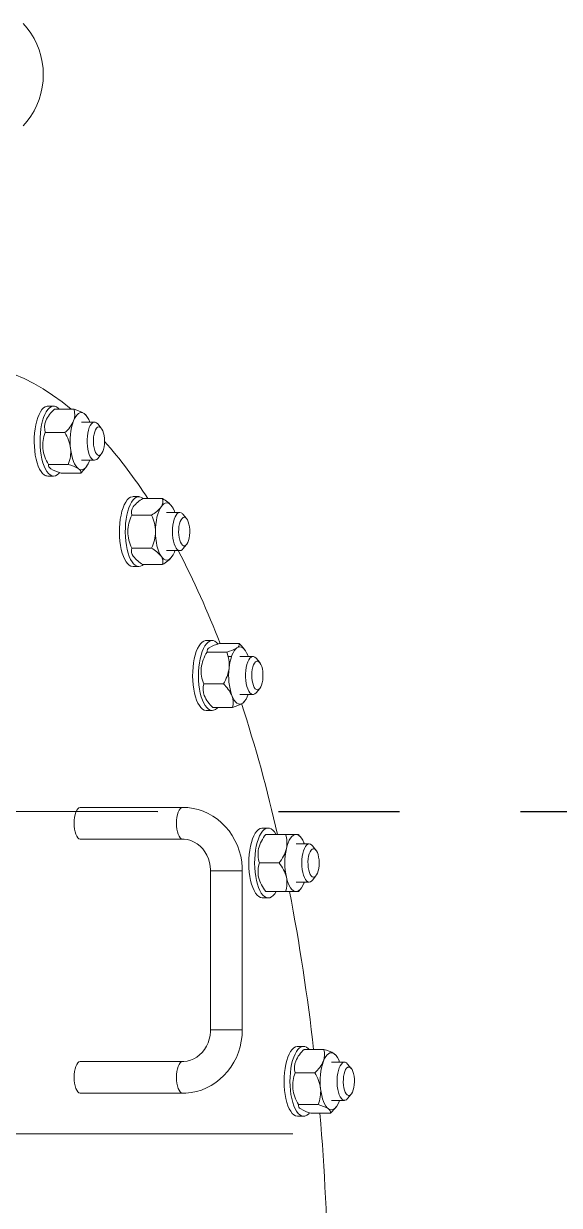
# Model space of a CAD drawing. Header units: inches. Extents: x 0 to 4731, y 0 to 1632.
# Drawn here: x 1264.26 to 1277.55, y 567.26 to 596.55 of the extents above; entities that cross this region are included whole.
import ezdxf

# ---------------------------------------------------------------- set-up
doc = ezdxf.new("R2010")
doc.units = ezdxf.units.IN
doc.header["$LTSCALE"] = 48
doc.header["$MEASUREMENT"] = 0
doc.linetypes.add('CENTER', pattern=[2, 1.25, -0.25, 0.25, -0.25])
doc.layers.add('AM_7', color=142, linetype='CENTER', lineweight=25)
doc.layers.add('Equipment-AM_0', color=7, linetype='Continuous', lineweight=50)

# ---------------------------------------------------------------- blocks, each defined once
blk = doc.blocks.new('*U376')
at = {"layer": 'Equipment-AM_0', "color": 0, "lineweight": 18, "transparency": 16777216}
blk.add_line((-8.56, 0), (7.301, 0), dxfattribs=at)

msp = doc.modelspace()

# ---------------------------------------------------------------- linework, layer by layer
at = {"layer": 'AM_7', "ltscale": 0.25}
msp.add_line((1228.585958, 577.045057), (1365.68649, 576.978808), dxfattribs=at)
at = {"layer": 'Equipment-AM_0', "lineweight": 18}
for p, q in [((1265.004304, 587.068664), (1264.859342, 587.068664)), ((1265.022466, 586.992931), (1265.509202, 586.992931)), ((1266.019034, 586.674963), (1265.69287, 586.674963)), ((1266.186522, 586.523347), (1266.09739, 586.630289)), ((1264.796382, 586.414311), (1265.283118, 586.414311)), ((1266.09739, 585.774755), (1266.186522, 585.881697)), ((1264.879134, 585.623902), (1265.36587, 585.623902)), ((1265.69287, 585.730081), (1266.019034, 585.730081)), ((1265.899257, 585.730081), (1265.888665, 585.701423)), ((1265.898513, 585.730081), (1265.888665, 585.701423)), ((1264.859342, 585.33638), (1265.004304, 585.33638)), ((1265.187972, 585.412113), (1265.674708, 585.412113)), ((1267.119069, 584.826804), (1266.974108, 584.826804)), ((1267.219984, 584.778954), (1267.70672, 584.778954)), ((1266.943088, 584.369808), (1267.429824, 584.369808)), ((1268.133799, 584.433103), (1267.807636, 584.433103)), ((1268.301288, 584.281487), (1268.212156, 584.388429)), ((1266.943088, 583.551516), (1267.429824, 583.551516)), ((1268.212156, 583.532895), (1268.301288, 583.639837)), ((1267.807636, 583.488221), (1268.133799, 583.488221)), ((1266.974108, 583.09452), (1267.119069, 583.09452)), ((1267.219984, 583.14237), (1267.70672, 583.14237)), ((1268.935059, 581.26052), (1268.790098, 581.26052)), ((1269.118727, 581.184787), (1269.605463, 581.184787)), ((1268.80989, 580.972998), (1269.296626, 580.972998)), ((1269.41724, 580.866819), (1269.327361, 580.866819)), ((1269.949789, 580.866819), (1269.623626, 580.866819)), ((1269.741161, 581.036028), (1269.706097, 581.078098)), ((1269.819421, 580.895477), (1269.830012, 580.866819)), ((1269.819421, 580.895477), (1269.827184, 580.866819)), ((1270.117278, 580.715203), (1270.028146, 580.822145)), ((1268.727137, 580.182588), (1269.213873, 580.182588)), ((1270.028146, 579.966611), (1270.117278, 580.073553)), ((1269.623626, 579.921937), (1269.949789, 579.921937)), ((1269.730612, 579.740071), (1269.741161, 579.752728)), ((1268.790098, 579.528236), (1268.935059, 579.528236)), ((1268.953222, 579.603969), (1269.439958, 579.603969)), ((1268.203367, 577.124659), (1265.666543, 577.124659)), ((1270.328517, 576.612848), (1270.183556, 576.612848)), ((1265.666543, 576.337257), (1268.203367, 576.337257)), ((1270.269566, 576.455368), (1270.756303, 576.455368)), ((1270.756303, 576.455368), (1271.017084, 576.455368)), ((1270.810698, 576.219147), (1270.786658, 576.219147)), ((1271.017084, 576.455368), (1271.074196, 576.455368)), ((1271.343247, 576.219147), (1271.017084, 576.219147)), ((1271.076035, 576.455368), (1271.105436, 576.414201)), ((1271.510736, 576.067531), (1271.421604, 576.174473)), ((1270.1097, 575.746706), (1270.596437, 575.746706)), ((1268.896877, 575.549856), (1268.896877, 571.612848)), ((1269.136747, 575.549856), (1268.896877, 575.549856)), ((1269.684278, 575.549856), (1269.136747, 575.549856)), ((1269.684278, 571.612848), (1269.684278, 575.549856)), ((1271.421604, 575.318939), (1271.510736, 575.425881)), ((1270.269566, 575.038045), (1270.756303, 575.038045)), ((1271.017084, 575.038045), (1270.756303, 575.038045)), ((1271.017084, 575.274265), (1271.343247, 575.274265)), ((1271.07524, 575.038045), (1271.017084, 575.038045)), ((1271.078768, 575.038045), (1271.134619, 575.105056)), ((1270.183556, 574.880564), (1270.328517, 574.880564)), ((1269.136747, 571.612848), (1268.896877, 571.612848)), ((1269.684278, 571.612848), (1269.136747, 571.612848)), ((1271.204482, 571.200519), (1271.05952, 571.200519)), ((1271.222644, 571.124787), (1271.70938, 571.124787)), ((1272.010584, 570.976028), (1272.001708, 570.986677)), ((1268.203367, 570.825446), (1265.666543, 570.825446)), ((1272.219211, 570.806819), (1271.893048, 570.806819)), ((1272.3867, 570.655203), (1272.297568, 570.762144)), ((1270.996559, 570.546167), (1271.483296, 570.546167)), ((1265.666543, 570.038045), (1268.203367, 570.038045)), ((1271.079312, 569.755758), (1271.566048, 569.755758)), ((1271.893048, 569.861937), (1272.219211, 569.861937)), ((1272.099434, 569.861937), (1272.088843, 569.833278)), ((1272.088843, 569.833278), (1272.097258, 569.861937)), ((1272.297568, 569.906611), (1272.3867, 570.013552)), ((1271.05952, 569.468236), (1271.204482, 569.468236)), ((1271.38815, 569.543968), (1271.874886, 569.543968))]:
    msp.add_line(p, q, dxfattribs=at)
at = {"layer": 'Equipment-AM_0', "lineweight": 18, "flags": 128}
for points in [[(1264.249794, 596.550968), (1264.349683, 596.437469), (1264.439804, 596.314701), (1264.519433, 596.18365), (1264.587928, 596.045373), (1264.644738, 595.900983), (1264.689404, 595.751641), (1264.721568, 595.598551), (1264.740971, 595.442946), (1264.747456, 595.286077), (1264.740971, 595.129208), (1264.721569, 594.973602), (1264.689405, 594.820512), (1264.644738, 594.671171), (1264.587929, 594.52678), (1264.519434, 594.388503), (1264.439805, 594.257452), (1264.349683, 594.134684), (1264.249794, 594.021186)], [(1265.44115, 586.992931), (1265.211344, 587.175519), (1264.978786, 587.343379), (1264.74459, 587.495602), (1264.508917, 587.632083), (1264.27193, 587.752728), (1264.033789, 587.857454)], [(1264.859342, 587.068664), (1264.839464, 587.067168), (1264.796425, 587.053564), (1264.754418, 587.025985), (1264.714135, 586.984885), (1264.676236, 586.930939), (1264.641343, 586.865032), (1264.61003, 586.788247), (1264.582811, 586.701844), (1264.560132, 586.607243), (1264.542367, 586.505996), (1264.529806, 586.399765), (1264.522656, 586.290297), (1264.521035, 586.179386), (1264.524968, 586.068856), (1264.534392, 585.960521), (1264.549152, 585.856159), (1264.569004, 585.757484), (1264.593625, 585.666117), (1264.622608, 585.583558), (1264.655479, 585.511162), (1264.691696, 585.450118), (1264.730667, 585.401429), (1264.771751, 585.365893)], [(1265.142699, 586.992931), (1265.11266, 587.023069), (1265.070771, 587.051795), (1265.027791, 587.066575), (1264.984425, 587.067168), (1264.941386, 587.053564), (1264.89938, 587.025985), (1264.859096, 586.984885), (1264.821197, 586.930939), (1264.786305, 586.865032), (1264.754992, 586.788247), (1264.727773, 586.701844), (1264.705094, 586.607243), (1264.687328, 586.505996), (1264.674767, 586.399765), (1264.667618, 586.290297), (1264.665996, 586.179386), (1264.669929, 586.068856), (1264.679353, 585.960521), (1264.694113, 585.856159), (1264.713966, 585.757484), (1264.738586, 585.666117), (1264.767569, 585.583558), (1264.80044, 585.511162), (1264.836658, 585.450118), (1264.875628, 585.401429), (1264.916712, 585.365893), (1264.916712, 585.365893)], [(1265.497075, 586.703621), (1265.524307, 586.764741), (1265.554422, 586.816241), (1265.586907, 586.85724), (1265.621204, 586.887036), (1265.656728, 586.905121), (1265.69287, 586.911183), (1265.729013, 586.905121), (1265.764536, 586.887036)], [(1265.764536, 586.887036), (1265.803049, 586.852979), (1265.811839, 586.835658)], [(1265.971256, 585.746179), (1265.941019, 585.774345), (1265.913153, 585.815521), (1265.888503, 585.868456), (1265.86782, 585.931541), (1265.851731, 586.00286), (1265.840726, 586.080245), (1265.835139, 586.161346), (1265.835139, 586.243698), (1265.840726, 586.324799), (1265.851731, 586.402184), (1265.86782, 586.473503), (1265.888503, 586.536588), (1265.913153, 586.589523), (1265.941019, 586.630699), (1265.971256, 586.658865), (1266.002945, 586.673165), (1266.035122, 586.673165), (1266.066811, 586.658865), (1266.097048, 586.630699), (1266.09739, 586.630289)], [(1266.091922, 585.860265), (1266.119575, 585.84881), (1266.147563, 585.851837), (1266.17474, 585.86922), (1266.199994, 585.900249), (1266.22229, 585.943653), (1266.240716, 585.997655), (1266.254517, 586.060045), (1266.263128, 586.128267), (1266.266198, 586.19953), (1266.263599, 586.270915), (1266.255439, 586.339499), (1266.242052, 586.402477), (1266.223985, 586.457267), (1266.201978, 586.501629), (1266.176933, 586.533745), (1266.149874, 586.552301), (1266.12191, 586.556537), (1266.094185, 586.546279), (1266.067835, 586.521948), (1266.043937, 586.48454), (1266.023471, 586.435585), (1266.007275, 586.377089), (1265.996011, 586.311447), (1265.99014, 586.241345), (1265.989903, 586.169653), (1265.995311, 586.099307), (1266.00614, 586.033187), (1266.021948, 585.973999), (1266.042088, 585.924167), (1266.065735, 585.885731), (1266.091922, 585.860265)], [(1265.621204, 585.518008), (1265.586907, 585.547804), (1265.554422, 585.588803), (1265.524307, 585.640303), (1265.497075, 585.701423), (1265.473194, 585.771116), (1265.453071, 585.848191), (1265.437052, 585.931329), (1265.425409, 586.019107)], [(1265.621204, 585.518008), (1265.656728, 585.499923), (1265.69287, 585.49386), (1265.729013, 585.499923), (1265.764536, 585.518008), (1265.798834, 585.547804), (1265.831318, 585.588803), (1265.861434, 585.640303), (1265.888665, 585.701423)], [(1265.823482, 585.584062), (1265.801164, 585.55104), (1265.674708, 585.412113)], [(1264.916712, 585.365893), (1264.959234, 585.344095), (1265.002496, 585.336393), (1265.045787, 585.342912), (1265.088397, 585.363546), (1265.129627, 585.397955), (1265.150197, 585.420994)], [(1266.974108, 584.826804), (1266.956034, 584.825568), (1266.912967, 584.812552), (1266.870904, 584.785548), (1266.830535, 584.745), (1266.792524, 584.691573), (1266.757495, 584.626144), (1266.726022, 584.549788), (1266.698623, 584.463759), (1266.675747, 584.369468), (1266.65777, 584.268466), (1266.644988, 584.162409), (1266.637609, 584.053039), (1266.635756, 583.942153), (1266.639459, 583.83157), (1266.648657, 583.723107), (1266.663198, 583.618545), (1266.682845, 583.519601), (1266.707274, 583.427898), (1266.736084, 583.344944), (1266.768803, 583.272099), (1266.804893, 583.210561)], [(1267.229998, 584.778954), (1267.229137, 584.779716), (1267.187308, 584.809014), (1267.14436, 584.824382), (1267.100996, 584.825568), (1267.057929, 584.812552), (1267.015866, 584.785548), (1266.975497, 584.745), (1266.937486, 584.691573), (1266.902456, 584.626144), (1266.870983, 584.549788), (1266.843584, 584.463759), (1266.820708, 584.369468), (1266.802732, 584.268466), (1266.789949, 584.162409), (1266.782571, 584.053039), (1266.780718, 583.942153), (1266.78442, 583.83157), (1266.793618, 583.723107), (1266.80816, 583.618545), (1266.827806, 583.519601), (1266.852235, 583.427898), (1266.881046, 583.344944), (1266.913765, 583.272099), (1266.949855, 583.210561)], [(1267.669188, 584.574381), (1267.701672, 584.61538), (1267.73597, 584.645176), (1267.771493, 584.663261), (1267.807636, 584.669323), (1267.843778, 584.663261), (1267.879302, 584.645176), (1267.913599, 584.61538), (1267.946084, 584.574381)], [(1267.53074, 583.960662), (1267.533108, 584.053161), (1267.540175, 584.144077), (1267.551817, 584.231855), (1267.567837, 584.314993), (1267.587959, 584.392068), (1267.611841, 584.461761), (1267.639072, 584.522881), (1267.669188, 584.574381)], [(1267.946084, 584.574381), (1267.97946, 584.508588), (1267.979734, 584.507106)], [(1268.0415, 583.551516), (1268.015142, 583.598751), (1267.992389, 583.656983), (1267.973933, 583.724442), (1267.960334, 583.799078), (1267.952006, 583.878624), (1267.949201, 583.960662), (1267.952006, 584.042701), (1267.960334, 584.122246), (1267.973933, 584.196882), (1267.992389, 584.264341), (1268.015142, 584.322573), (1268.0415, 584.369808), (1268.070663, 584.404611), (1268.101744, 584.425926), (1268.133799, 584.433103), (1268.165854, 584.425926), (1268.196935, 584.404611), (1268.212156, 584.388429)], [(1268.173296, 583.653803), (1268.198848, 583.624421), (1268.226189, 583.608805), (1268.254198, 583.607594), (1268.281729, 583.620838), (1268.307655, 583.647994), (1268.330914, 583.687951), (1268.350554, 583.739073), (1268.365772, 583.799266), (1268.375943, 583.866067), (1268.380652, 583.936741), (1268.379706, 584.008394), (1268.373143, 584.078093), (1268.361233, 584.142985), (1268.344463, 584.200412), (1268.323519, 584.248024), (1268.299259, 584.283871), (1268.272676, 584.306485), (1268.244858, 584.314942), (1268.216945, 584.308895), (1268.190079, 584.288591), (1268.165359, 584.254861), (1268.143799, 584.209087), (1268.12628, 584.153142), (1268.11352, 584.089317), (1268.106042, 584.020225), (1268.104151, 583.948695), (1268.107924, 583.877654), (1268.117208, 583.810012), (1268.131623, 583.748537), (1268.150577, 583.695747), (1268.173296, 583.653803)], [(1267.669188, 583.346943), (1267.639072, 583.398443), (1267.611841, 583.459563), (1267.587959, 583.529256), (1267.567837, 583.606331), (1267.551817, 583.689469), (1267.540175, 583.777247), (1267.533108, 583.868163), (1267.53074, 583.960662)], [(1268.212156, 583.532895), (1268.196935, 583.516713), (1268.165854, 583.495399), (1268.133799, 583.488221), (1268.101744, 583.495399), (1268.070663, 583.516713), (1268.0415, 583.551516)], [(1266.949855, 583.210561), (1266.988723, 583.16134), (1267.029732, 583.125243), (1267.072208, 583.102864), (1267.115453, 583.09457), (1267.158757, 583.100497), (1267.20141, 583.120548), (1267.229998, 583.14237)], [(1267.669188, 583.346943), (1267.701672, 583.305944), (1267.73597, 583.276148), (1267.771493, 583.258063), (1267.807636, 583.252001), (1267.843778, 583.258063), (1267.879302, 583.276148), (1267.913599, 583.305944), (1267.946084, 583.346943)], [(1267.96431, 583.380848), (1267.961757, 583.372632), (1267.946084, 583.346943)], [(1268.790098, 581.26052), (1268.77383, 581.259519), (1268.730737, 581.247092), (1268.688618, 581.220664), (1268.648165, 581.180668), (1268.610043, 581.127761), (1268.574877, 581.062812), (1268.543245, 580.986888), (1268.515667, 580.901234), (1268.492595, 580.807258), (1268.474407, 580.706503), (1268.461404, 580.600622), (1268.453797, 580.491355), (1268.451713, 580.380496), (1268.455184, 580.269864), (1268.464155, 580.161277), (1268.478478, 580.056517), (1268.497918, 579.957306), (1268.522156, 579.86527), (1268.550793, 579.781923)], [(1269.081122, 581.175697), (1269.046835, 581.211915), (1269.005069, 581.241784), (1268.962153, 581.25774), (1268.918792, 581.259519), (1268.875698, 581.247092), (1268.833579, 581.220664), (1268.793126, 581.180668), (1268.755004, 581.127761), (1268.719839, 581.062812), (1268.688207, 580.986888), (1268.660628, 580.901234), (1268.637556, 580.807258), (1268.619369, 580.706503), (1268.606365, 580.600622), (1268.598758, 580.491355), (1268.596674, 580.380496), (1268.600146, 580.269864), (1268.609117, 580.161277), (1268.62344, 580.056517), (1268.64288, 579.957306), (1268.667117, 579.86527), (1268.695754, 579.781923)], [(1269.605463, 581.184787), (1269.663962, 581.125647), (1269.70442, 581.076707)], [(1269.356165, 580.577793), (1269.367807, 580.665571), (1269.383827, 580.748709), (1269.403949, 580.825784), (1269.427831, 580.895477), (1269.455062, 580.956597), (1269.485178, 581.008097), (1269.517662, 581.049096), (1269.55196, 581.078892)], [(1269.55196, 581.078892), (1269.587483, 581.096977), (1269.623626, 581.103039), (1269.659768, 581.096977), (1269.695292, 581.078892), (1269.729589, 581.049096), (1269.762074, 581.008097), (1269.792189, 580.956597), (1269.819421, 580.895477)], [(1269.819259, 580.060312), (1269.798576, 580.123397), (1269.782487, 580.194716), (1269.771481, 580.272101), (1269.765894, 580.353202), (1269.765894, 580.435554), (1269.771481, 580.516655), (1269.782487, 580.59404), (1269.798576, 580.665359), (1269.819259, 580.728444), (1269.843908, 580.781379), (1269.871775, 580.822555), (1269.902012, 580.850721), (1269.9337, 580.865021), (1269.965878, 580.865021), (1269.997566, 580.850721), (1270.027803, 580.822555), (1270.028146, 580.822145)], [(1269.960612, 580.143828), (1269.982323, 580.098522), (1270.007153, 580.065328), (1270.034085, 580.045605), (1270.062017, 580.040161), (1270.089806, 580.049219), (1270.116313, 580.072407), (1270.140454, 580.108777), (1270.16124, 580.15684), (1270.177821, 580.214627), (1270.189516, 580.279774), (1270.195849, 580.349612), (1270.196558, 580.421283), (1270.191616, 580.491853), (1270.181225, 580.558432), (1270.165809, 580.618294), (1270.146001, 580.66899), (1270.122611, 580.708443), (1270.096596, 580.735037), (1270.069023, 580.747686), (1270.041019, 580.745869), (1270.013731, 580.729663), (1269.988276, 580.69973), (1269.965696, 580.657296), (1269.946917, 580.604098), (1269.932706, 580.542314), (1269.923645, 580.474474), (1269.920106, 580.403354), (1269.922233, 580.331867), (1269.92994, 580.262939), (1269.94291, 580.199392), (1269.960612, 580.143828)], [(1270.028146, 579.966611), (1270.027803, 579.966201), (1269.997566, 579.938035), (1269.965878, 579.923735), (1269.9337, 579.923735), (1269.902012, 579.938035), (1269.871775, 579.966201), (1269.843908, 580.007377), (1269.819259, 580.060312)], [(1268.550793, 579.781923), (1268.583359, 579.708633), (1268.61932, 579.646602), (1268.658085, 579.596849), (1268.699018, 579.560192), (1268.741446, 579.537233), (1268.784673, 579.528348), (1268.790098, 579.528236)], [(1268.695754, 579.781923), (1268.72832, 579.708633), (1268.764281, 579.646602), (1268.803046, 579.596849), (1268.843979, 579.560192), (1268.886408, 579.537233), (1268.929635, 579.528348), (1268.972951, 579.533682), (1269.015645, 579.55315), (1269.057016, 579.58643), (1269.073455, 579.603969)], [(1269.427831, 579.893279), (1269.455062, 579.832159), (1269.485178, 579.780659), (1269.517662, 579.73966), (1269.55196, 579.709864), (1269.587483, 579.691779), (1269.623626, 579.685717), (1269.659768, 579.691779), (1269.695292, 579.709864)], [(1269.727551, 579.742575), (1269.712971, 579.723161), (1269.695292, 579.709864)], [(1265.666543, 577.124659), (1265.659223, 577.124213), (1265.630276, 577.113561), (1265.602639, 577.089081), (1265.577312, 577.051657), (1265.55521, 577.002643), (1265.537132, 576.943809), (1265.523731, 576.877282), (1265.515492, 576.805466), (1265.512712, 576.730958)], [(1268.203354, 577.124659), (1268.196048, 577.124213), (1268.1671, 577.113561), (1268.139463, 577.089081), (1268.114136, 577.051657), (1268.092034, 577.002643), (1268.073956, 576.943809), (1268.060555, 576.877282), (1268.052316, 576.805466), (1268.049536, 576.730958)], [(1269.684278, 575.549856), (1269.682213, 575.633057), (1269.669324, 575.77323), (1269.644701, 575.911717), (1269.608524, 576.047371), (1269.561067, 576.17909), (1269.502697, 576.305802), (1269.433878, 576.42647), (1269.355164, 576.540104), (1269.267196, 576.645771), (1269.170701, 576.742606), (1269.066479, 576.829825), (1268.955398, 576.906726), (1268.838382, 576.972706), (1268.7164, 577.027258), (1268.590452, 577.069981), (1268.461559, 577.100571), (1268.330753, 577.11883), (1268.203367, 577.124659)], [(1265.512712, 576.730958), (1265.515492, 576.65645), (1265.523731, 576.584634), (1265.537132, 576.518107), (1265.55521, 576.459273), (1265.577312, 576.410259), (1265.602639, 576.372835), (1265.630276, 576.348355), (1265.659223, 576.337703), (1265.666543, 576.337257)], [(1268.049536, 576.730958), (1268.052316, 576.65645), (1268.060555, 576.584634), (1268.073956, 576.518107), (1268.092034, 576.459273), (1268.114136, 576.410259), (1268.139463, 576.372835), (1268.1671, 576.348355), (1268.196048, 576.337703), (1268.203303, 576.337257)], [(1270.183556, 576.612848), (1270.169095, 576.612057), (1270.125976, 576.60022), (1270.083802, 576.574368), (1270.043267, 576.534926), (1270.005035, 576.482541), (1269.969734, 576.418074), (1269.937944, 576.342583), (1269.910187, 576.257308), (1269.886919, 576.163649), (1269.868522, 576.063143), (1269.855297, 575.957442), (1269.847463, 575.84828), (1269.845147, 575.737451), (1269.848387, 575.626774), (1269.857132, 575.518065), (1269.871236, 575.413112), (1269.890468, 575.313635)], [(1270.5231, 576.455368), (1270.519161, 576.462346), (1270.481838, 576.518864), (1270.441998, 576.562703), (1270.400295, 576.593143), (1270.357413, 576.609685), (1270.314056, 576.612057), (1270.270937, 576.60022), (1270.228764, 576.574368), (1270.188228, 576.534926), (1270.149996, 576.482541), (1270.114695, 576.418074), (1270.082905, 576.342583), (1270.055149, 576.257308), (1270.03188, 576.163649), (1270.013483, 576.063143), (1270.000258, 575.957442), (1269.992424, 575.84828), (1269.990108, 575.737451), (1269.993349, 575.626774), (1270.002093, 575.518065), (1270.016197, 575.413112), (1270.03543, 575.313635)], [(1268.203367, 576.337257), (1268.238922, 576.336215), (1268.325344, 576.324909), (1268.410056, 576.301273), (1268.491438, 576.265747), (1268.568087, 576.219036), (1268.638804, 576.162014), (1268.70256, 576.09566), (1268.758461, 576.021038), (1268.805718, 575.9393), (1268.843652, 575.85169), (1268.871709, 575.759545), (1268.889478, 575.664278), (1268.896586, 575.572609), (1268.896877, 575.549856)], [(1270.777285, 576.101037), (1270.797407, 576.178112), (1270.821289, 576.247805), (1270.84852, 576.308925), (1270.878636, 576.360425), (1270.91112, 576.401424), (1270.945418, 576.43122), (1270.980942, 576.449305), (1271.017084, 576.455368)], [(1271.017084, 576.455368), (1271.053226, 576.449305), (1271.08875, 576.43122), (1271.123047, 576.401424), (1271.155532, 576.360425), (1271.185648, 576.308925), (1271.212879, 576.247805), (1271.22347, 576.219147)], [(1271.183381, 575.510486), (1271.169782, 575.585122), (1271.161454, 575.664668), (1271.15865, 575.746706), (1271.161454, 575.828745), (1271.169782, 575.90829), (1271.183381, 575.982927), (1271.201837, 576.050385), (1271.22459, 576.108617), (1271.250948, 576.155852), (1271.280111, 576.190655), (1271.311192, 576.21197), (1271.343247, 576.219147), (1271.375302, 576.21197), (1271.406383, 576.190655), (1271.421604, 576.174473)], [(1271.332069, 575.569541), (1271.348458, 575.511397), (1271.369084, 575.462887), (1271.393104, 575.425996), (1271.419534, 575.402236), (1271.447292, 575.392578), (1271.475241, 575.397418), (1271.502238, 575.416558), (1271.527176, 575.449214), (1271.549035, 575.49405), (1271.566921, 575.549229), (1271.5801, 575.612493), (1271.588033, 575.681252), (1271.590396, 575.752691), (1271.587092, 575.823884), (1271.578256, 575.891918), (1271.564249, 575.954007), (1271.545646, 576.007609), (1271.523207, 576.05053), (1271.497852, 576.081012), (1271.470619, 576.097807), (1271.442621, 576.100228), (1271.415007, 576.088177), (1271.388906, 576.062145), (1271.365386, 576.023199), (1271.345411, 575.972934), (1271.329799, 575.913406), (1271.319188, 575.847055), (1271.314013, 575.776594), (1271.314487, 575.70491), (1271.320588, 575.634938), (1271.332069, 575.569541)], [(1269.890468, 575.313635), (1269.914513, 575.22127), (1269.942976, 575.137532), (1269.975388, 575.063797), (1270.011219, 575.001276), (1270.04988, 574.950994), (1270.090736, 574.913778), (1270.133116, 574.890238), (1270.176324, 574.880762), (1270.183556, 574.880564)], [(1270.03543, 575.313635), (1270.059474, 575.22127), (1270.087937, 575.137532), (1270.12035, 575.063797), (1270.156181, 575.001276), (1270.194842, 574.950994), (1270.235697, 574.913778), (1270.278077, 574.890238), (1270.321285, 574.880762), (1270.364612, 574.885505), (1270.407346, 574.904388), (1270.448786, 574.937102), (1270.488251, 574.98311), (1270.5231, 575.038045)], [(1270.777285, 575.392375), (1270.797407, 575.3153), (1270.821289, 575.245607), (1270.84852, 575.184487), (1270.878636, 575.132987), (1270.91112, 575.091988), (1270.945418, 575.062192), (1270.980942, 575.044107), (1271.017084, 575.038045)], [(1271.421604, 575.318939), (1271.406383, 575.302757), (1271.375302, 575.281443), (1271.343247, 575.274265), (1271.311192, 575.281443), (1271.280111, 575.302757), (1271.250948, 575.33756), (1271.22459, 575.384795), (1271.201837, 575.443027), (1271.183381, 575.510486)], [(1271.22347, 575.274265), (1271.212879, 575.245607), (1271.185648, 575.184487), (1271.155532, 575.132987), (1271.123047, 575.091988), (1271.08875, 575.062192), (1271.053226, 575.044107), (1271.017084, 575.038045)], [(1268.896877, 571.612848), (1268.895781, 571.568723), (1268.885699, 571.4724), (1268.865252, 571.378339), (1268.834832, 571.288025), (1268.794987, 571.202802), (1268.746395, 571.123904), (1268.68984, 571.052437), (1268.626175, 570.98937), (1268.556288, 570.935541), (1268.481082, 570.891681), (1268.401468, 570.85844), (1268.318404, 570.83642), (1268.232955, 570.826168), (1268.203367, 570.825446)], [(1268.203367, 570.038045), (1268.285017, 570.040437), (1268.415962, 570.054335), (1268.545158, 570.080507), (1268.671591, 570.11873), (1268.794299, 570.1687), (1268.912345, 570.230033), (1269.024825, 570.302263), (1269.130867, 570.384847), (1269.229643, 570.47716), (1269.320372, 570.578501), (1269.402327, 570.688093), (1269.474847, 570.805089), (1269.537337, 570.928578), (1269.589283, 571.057589), (1269.630251, 571.191107), (1269.659895, 571.328072), (1269.677956, 571.467397), (1269.684278, 571.612848)], [(1271.05952, 571.200519), (1271.046866, 571.199914), (1271.003723, 571.188666), (1270.961496, 571.163391), (1270.920879, 571.124504), (1270.882538, 571.072643), (1270.847103, 571.00866), (1270.815156, 570.933604), (1270.787221, 570.84871), (1270.763758, 570.75537), (1270.745151, 570.655118), (1270.731706, 570.549599), (1270.723644, 570.440546), (1270.721097, 570.32975), (1270.724106, 570.21903), (1270.732623, 570.110204)], [(1271.342877, 571.124787), (1271.319665, 571.148811), (1271.278025, 571.179821), (1271.235178, 571.196949), (1271.191827, 571.199914), (1271.148684, 571.188666), (1271.106457, 571.163391), (1271.06584, 571.124504), (1271.027499, 571.072643), (1270.992064, 571.00866), (1270.960117, 570.933604), (1270.932183, 570.84871), (1270.908719, 570.75537), (1270.890113, 570.655118), (1270.876668, 570.549599), (1270.868605, 570.440546), (1270.866058, 570.32975), (1270.869068, 570.21903), (1270.877585, 570.110204)], [(1271.697253, 570.835477), (1271.724485, 570.896597), (1271.7546, 570.948096), (1271.787085, 570.989095), (1271.821382, 571.018892), (1271.856906, 571.036976), (1271.893048, 571.043039), (1271.929191, 571.036976), (1271.964714, 571.018892)], [(1271.964714, 571.018892), (1271.997545, 570.99137), (1272.001077, 570.98617)], [(1265.512712, 570.431745), (1265.515492, 570.506254), (1265.523731, 570.578069), (1265.537132, 570.644596), (1265.55521, 570.70343), (1265.577312, 570.752445), (1265.602639, 570.789868), (1265.630276, 570.814348), (1265.659223, 570.825), (1265.666543, 570.825446)], [(1268.049536, 570.431745), (1268.052316, 570.506254), (1268.060555, 570.578069), (1268.073956, 570.644596), (1268.092034, 570.70343), (1268.114136, 570.752445), (1268.139463, 570.789868), (1268.1671, 570.814348), (1268.196048, 570.825), (1268.203301, 570.825446)], [(1272.040904, 570.212101), (1272.035317, 570.293202), (1272.035317, 570.375554), (1272.040904, 570.456654), (1272.051909, 570.53404), (1272.067998, 570.605359), (1272.088681, 570.668444), (1272.113331, 570.721379), (1272.141197, 570.762555), (1272.171434, 570.790721), (1272.203123, 570.805021), (1272.2353, 570.805021), (1272.266989, 570.790721), (1272.297226, 570.762555), (1272.297568, 570.762144)], [(1272.194202, 570.24267), (1272.204153, 570.175651), (1272.219171, 570.115131), (1272.238642, 570.063587), (1272.261768, 570.023129), (1272.287603, 569.995413), (1272.31509, 569.981575), (1272.343102, 569.98218), (1272.370493, 569.997205), (1272.396141, 570.026033), (1272.418998, 570.067485), (1272.438126, 570.119864), (1272.452742, 570.181025), (1272.462249, 570.248464), (1272.466257, 570.31942), (1272.464602, 570.390989), (1272.457352, 570.46024), (1272.444803, 570.524339), (1272.42747, 570.58066), (1272.406061, 570.626898), (1272.381454, 570.661161), (1272.354656, 570.682045), (1272.326763, 570.688696), (1272.298919, 570.68084), (1272.272262, 570.658801), (1272.247885, 570.623479), (1272.226784, 570.576322), (1272.209825, 570.51926), (1272.197701, 570.454628), (1272.190909, 570.385073), (1272.189726, 570.313443), (1272.194202, 570.24267)], [(1265.666543, 570.038045), (1265.659223, 570.038491), (1265.630276, 570.049143), (1265.602639, 570.073623), (1265.577312, 570.111046), (1265.55521, 570.160061), (1265.537132, 570.218895), (1265.523731, 570.285422), (1265.515492, 570.357237), (1265.512712, 570.431745)], [(1268.203349, 570.038045), (1268.196048, 570.038491), (1268.1671, 570.049143), (1268.139463, 570.073623), (1268.114136, 570.111046), (1268.092034, 570.160061), (1268.073956, 570.218895), (1268.060555, 570.285422), (1268.052316, 570.357237), (1268.049536, 570.431745)], [(1270.732623, 570.110204), (1270.746508, 570.005058), (1270.765533, 569.905321), (1270.789384, 569.812628), (1270.817672, 569.728502), (1270.84993, 569.654325), (1270.88563, 569.591314), (1270.924185, 569.540505), (1270.964963, 569.502731), (1271.007293, 569.478612), (1271.050481, 569.468545), (1271.05952, 569.468236)], [(1270.877585, 570.110204), (1270.89147, 570.005058), (1270.910494, 569.905321), (1270.934346, 569.812628), (1270.962633, 569.728502), (1270.994892, 569.654325), (1271.030592, 569.591314), (1271.069147, 569.540505), (1271.109924, 569.502731), (1271.152254, 569.478612), (1271.195442, 569.468545), (1271.238778, 569.472695), (1271.281551, 569.490994), (1271.323058, 569.523141), (1271.352796, 569.555841)], [(1271.625587, 570.150963), (1271.63723, 570.063185), (1271.653249, 569.980047), (1271.673372, 569.902972), (1271.697253, 569.833278), (1271.724485, 569.772159), (1271.7546, 569.720659), (1271.787085, 569.67966), (1271.821382, 569.649863)], [(1272.297568, 569.906611), (1272.297226, 569.906201), (1272.266989, 569.878035), (1272.2353, 569.863734), (1272.203123, 569.863734), (1272.171434, 569.878035), (1272.141197, 569.906201), (1272.113331, 569.947377), (1272.088681, 570.000311), (1272.067998, 570.063397), (1272.051909, 570.134715), (1272.040904, 570.212101)], [(1272.088843, 569.833278), (1272.061612, 569.772159), (1272.031496, 569.720659), (1271.999012, 569.67966), (1271.964714, 569.649863), (1271.929191, 569.631779), (1271.893048, 569.625716), (1271.856906, 569.631779), (1271.821382, 569.649863)], [(1271.874886, 569.543968), (1271.986944, 569.664569), (1272.00555, 569.693212)]]:
    msp.add_lwpolyline(points, dxfattribs=at)
at = {"layer": 'Equipment-AM_0', "lineweight": 18}
for centre, radius, start, end in [((1265.544239, 586.383286), 0.802442, 130.5590044, 156.4718238), ((1265.078762, 586.866065), 0.448747, 338.7772897, 16.422137), ((1265.261872, 586.035788), 0.988582, 59.4380354, 75.5114254), ((1265.464756, 586.547773), 0.452733, 16.3161777, 48.5355348), ((1265.226822, 586.541178), 0.448747, 158.7772897, 196.422137), ((1264.761345, 587.023956), 0.802442, 310.5590044, 336.4718238), ((1266.963814, 586.204051), 1.549482, 161.191182, 186.8550789), ((1265.575606, 586.094831), 0.842175, 157.7065145, 185.1587504), ((1264.472689, 585.899302), 0.960224, 7.1673251, 32.4350372), ((1257.741365, 578.604008), 11.41383, 32.7521181, 41.6789182), ((1265.689563, 586.138911), 0.960224, 187.1673251, 212.4350372), ((1264.586646, 585.943382), 0.842175, 337.7065145, 5.1587504), ((1264.975968, 585.606364), 0.098409, 169.7339535, 243.8765749), ((1265.11854, 584.666759), 0.988582, 59.4380354, 75.5114254), ((1266.019517, 585.825821), 0.093124, 238.7854412, 326.7446609), ((1264.860993, 585.486016), 0.149645, 233.3905358, 269.3681239), ((1265.447118, 586.397746), 1.019132, 239.680466, 255.2689948), ((1265.58388, 585.432686), 0.093129, 347.2377229, 66.3728055), ((1267.568773, 584.128527), 0.738044, 118.2022716, 142.8357489), ((1267.470723, 584.716522), 0.244116, 324.3895193, 14.8177133), ((1267.331412, 584.097498), 0.777971, 37.8055189, 61.1564606), ((1267.78941, 583.944046), 0.947383, 153.2942389, 178.995017), ((1267.179086, 584.432239), 0.244116, 144.3895193, 194.8177133), ((1267.081035, 585.020234), 0.738044, 298.2022716, 322.8357489), ((1266.586741, 583.944845), 0.944131, 0.9599508, 26.7507933), ((1267.410269, 584.229743), 0.637082, 18.614928, 32.7492905), ((1267.786171, 583.97648), 0.944131, 180.9599508, 206.7507933), ((1266.583502, 583.977279), 0.947383, 333.2942389, 358.995017), ((1267.183333, 583.489864), 0.248029, 165.607219, 215.1855484), ((1267.054516, 582.87006), 0.777971, 37.8055189, 61.1564606), ((1266.992108, 583.302166), 0.208425, 206.0726685, 265.0455078), ((1267.606603, 583.83706), 0.795027, 218.0594095, 240.90257), ((1267.471144, 583.204879), 0.243728, 345.1394024, 35.6533649), ((1267.3506, 583.801375), 0.749072, 298.3863836, 322.6516369), ((1267.410269, 583.691582), 0.637082, 327.2507095, 341.385072), ((1248.382849, 573.204716), 22.232547, 21.034894, 27.5513145), ((1269.339842, 580.290855), 0.920873, 103.893304, 121.1572352), ((1269.510668, 581.166219), 0.096597, 295.3069184, 11.0825532), ((1269.625014, 580.456298), 0.965094, 147.6297687, 172.767869), ((1268.904685, 580.991566), 0.096597, 115.3069184, 191.0825532), ((1269.075511, 581.86693), 0.920873, 283.893304, 301.1572352), ((1268.518985, 580.653756), 0.840619, 354.8153435, 22.3193915), ((1269.504778, 580.50183), 0.840619, 174.8153435, 202.3193915), ((1268.398749, 580.699288), 0.965094, 327.6297687, 352.767869), ((1270.89457, 580.392849), 1.549482, 173.1449211, 198.808818), ((1269.165019, 580.056034), 0.455803, 163.8799534, 200.9206199), ((1268.665495, 579.553268), 0.834723, 24.0374377, 48.9317341), ((1269.512011, 580.240989), 0.847373, 204.2261632, 228.7430087), ((1269.004711, 579.730634), 0.453303, 343.7740537, 21.0265195), ((1269.211183, 580.51637), 0.940646, 284.076095, 300.9744442), ((1234.955992, 568.40635), 36.498981, 12.7399995, 18.017221), ((1269.411464, 580.038993), 0.434608, 310.7731009, 344.3751865), ((1270.967144, 575.876011), 0.90679, 140.2894699, 165.6315506), ((1270.12794, 576.240372), 0.664126, 347.8892655, 18.8885273), ((1270.738063, 575.961702), 0.664126, 167.8892655, 198.8885273), ((1269.898859, 576.326063), 0.90679, 320.2894699, 345.6315506), ((1272.433468, 575.746706), 1.693663, 167.9239574, 192.0760426), ((1270.748943, 575.531066), 0.674635, 161.358837, 191.8633702), ((1269.878748, 575.157085), 0.928832, 14.6739644, 39.4050151), ((1270.996321, 575.632293), 0.938778, 194.8070043, 219.2719752), ((1270.11722, 575.253676), 0.67448, 341.3552552, 11.866952), ((1221.201765, 565.463011), 50.56856, 6.4284496, 10.9182032), ((1271.751164, 570.510152), 0.810622, 130.6919951, 156.338833), ((1271.277186, 570.997994), 0.450409, 338.8493544, 16.3500723), ((1271.488265, 570.230854), 0.920873, 58.8427648, 76.106696), ((1271.664934, 570.679629), 0.452733, 16.3161777, 48.5355348), ((1271.428754, 570.67296), 0.450409, 158.8493544, 196.3500723), ((1270.954776, 571.160802), 0.810622, 310.6919951, 336.338833), ((1273.163992, 570.335906), 1.549482, 161.191182, 186.8550789), ((1271.790128, 570.224526), 0.856273, 157.9368205, 184.9284445), ((1270.64865, 570.022439), 0.985355, 7.4946714, 32.1076909), ((1271.921209, 570.282097), 0.992887, 187.5894679, 212.0128944), ((1270.770006, 570.077772), 0.858707, 337.9757863, 4.8894787), ((1271.178061, 569.739187), 0.10013, 170.4742349, 243.1362935), ((1271.337274, 568.843356), 0.940646, 59.0255558, 75.923905), ((1271.616924, 570.45637), 0.940646, 239.0255558, 255.923905), ((1212.707387, 564.562556), 59.112035, 0.75796476, 4.83408832), ((1271.776137, 569.560539), 0.10013, 350.4742349, 63.1362935)]:
    msp.add_arc(centre, radius, start, end, dxfattribs=at)

# ---------------------------------------------------------------- block references
msp.add_blockref('*U376', (1263.632963, 569.030171), dxfattribs=at)

doc.saveas('drawing.dxf')
